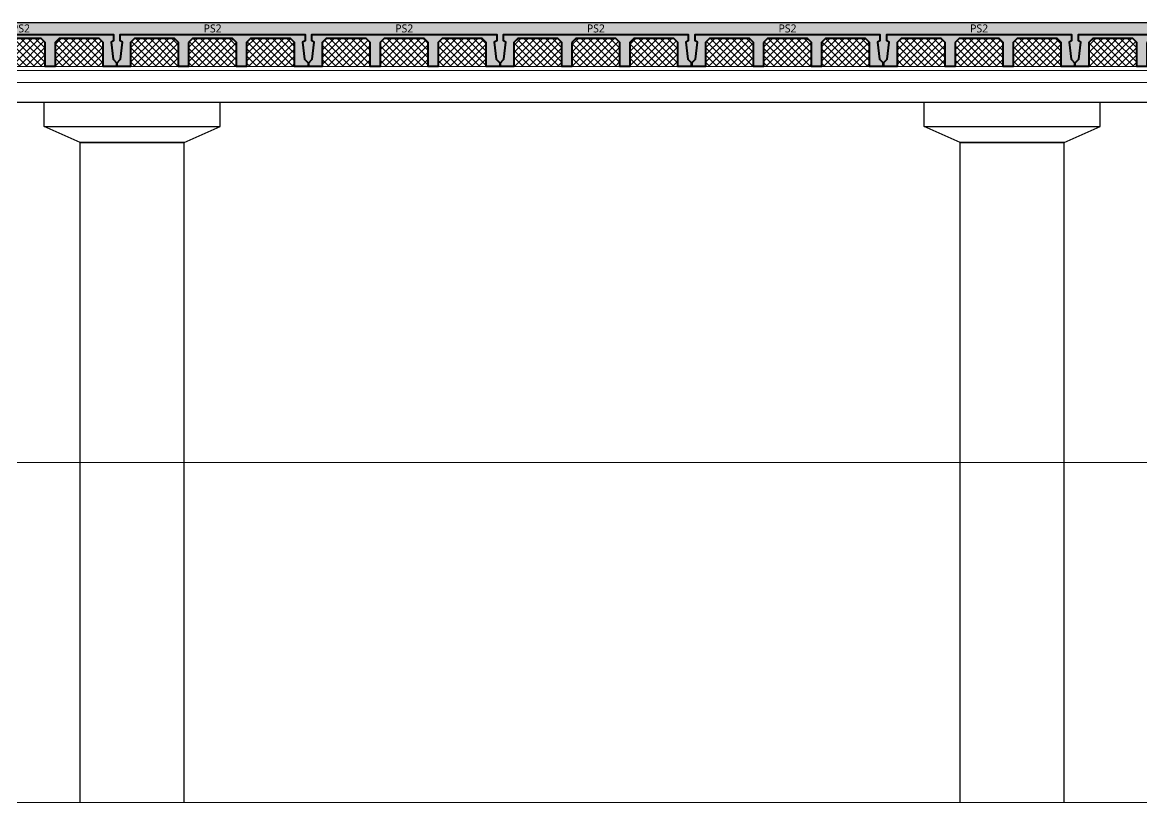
# Model space of a CAD drawing. Header units: millimetres. Extents: x 0 to 420000, y 0 to 297000.
# Drawn here: x 273642 to 287630, y 34450 to 44200 of the extents above; entities that cross this region are included whole.
import ezdxf
from ezdxf.enums import TextEntityAlignment as Align

# ---------------------------------------------------------------- set-up
doc = ezdxf.new("R2010")
doc.units = ezdxf.units.MM
doc.linetypes.add('0731_main_plan$0$form_$0$y-Landschaft$0$_$1$20120914_Verkehrsflächen_Grün$0$20120628_xref - Gammel$1$3_H-GL_F1_U3 - Default$0${ Offset Lines }', pattern=[0])
doc.linetypes.add('CEN', pattern=[62, 60, -1, 0, -1])
for name, color, linetype, lineweight in [('A-AXIS-LINE', 1, 'CEN', 15), ('A-CONC-LIN1', 2, 'Continuous', 40), ('A-CONC-LIN2', 7, 'Continuous', 25), ('A-ELEV-LIN2', 7, 'Continuous', 25), ('A-XXXX-FIN2', 6, 'Continuous', 20), ('A-XXXX-INSL1', 15, 'Continuous', 18), ('A-XXXX-INSL2', 8, 'Continuous', 18)]:
    doc.layers.add(name, color=color, linetype=linetype, lineweight=lineweight)
doc.layers.add('A-CONC-SOLD', color=253, linetype='CEN')
doc.layers.add('A-XXXX-NPLT', color=144, linetype='Continuous', lineweight=15, plot=False)
doc.styles.add('맑은고딕', font='')
doc.styles.get('맑은고딕').set_extended_font_data('Malgun Gothic')

# ---------------------------------------------------------------- blocks, each defined once
blk = doc.blocks.new('axis(211208)')
at = {"layer": 'A-AXIS-LINE', "ltscale": 1000}
for p, q in [((4631788.1, -422118.7), (4955413.1, -422118.7)), ((4631788.1, -426868.7), (4955413.1, -426868.7)), ((4631788.1, -431118.7), (4955413.1, -431118.7))]:
    blk.add_line(p, q, dxfattribs=at)
blk = doc.blocks.new('지하2층')
at = {"layer": 'A-XXXX-FIN2'}
blk.add_line((4802024, -391119), (4878824, -391119), dxfattribs=at)
blk = doc.blocks.new('PS2')
at = {"layer": 'A-CONC-SOLD'}
h = blk.add_hatch(color=256, dxfattribs=at)
h.dxf.hatch_style = 1
h.paths.add_polyline_path([(1198, 0), (-1198, 0), (-1198, -510), (-1150, -460), (-1125, -245), (-1155, -230), (-1155, -150), (1155, -150), (1155, -230), (1125, -245), (1150, -460), (1198, -510)])
h = blk.add_hatch(color=256, dxfattribs=at)
h.dxf.hatch_style = 1
h.paths.add_polyline_path([(-1150, -460), (-1198, -510), (-1198, -550), (-1025, -550), (-1025, -510), (-1025, -250), (-975, -200), (-475, -200), (-425, -250), (-425, -510), (-425, -550), (-300, -550), (-300, -510), (-300, -250), (-250, -200), (250, -200), (300, -250), (300, -510), (300, -550), (425, -550), (425, -510), (425, -250), (475, -200), (975, -200), (1025, -250), (1025, -510), (1025, -550), (1198, -550), (1198, -510), (1150, -460), (1125, -245), (1155, -230), (1155, -150), (-1155, -150), (-1155, -230), (-1125, -245)])
at = {"layer": 'A-XXXX-INSL2'}
h = blk.add_hatch(dxfattribs=at)
h.set_pattern_fill('ANSI37', color=256, scale=20)
h.set_pattern_definition([(45, (-289951.5, -41968), (-44.90128, 44.90128), []), (135, (-289951.5, -41968), (-44.90128, -44.90128), [])])
h.paths.add_polyline_path([(-975, -200), (-1025, -250), (-1025, -510), (-1025, -550), (-425, -550), (-425, -510), (-425, -250), (-475, -200)])
h.paths.add_polyline_path([(-250, -200), (-300, -250), (-300, -510), (-300, -550), (300, -550), (300, -510), (300, -250), (250, -200)])
h.paths.add_polyline_path([(425, -510), (425, -550), (1025, -550), (1025, -510), (1025, -250), (975, -200), (475, -200), (425, -250)])
at = {"layer": 'A-CONC-LIN1', "color": 2, "linetype": '0731_main_plan$0$form_$0$y-Landschaft$0$_$1$20120914_Verkehrsflächen_Grün$0$20120628_xref - Gammel$1$3_H-GL_F1_U3 - Default$0${ Offset Lines }'}
blk.add_lwpolyline([(-300, -250), (-300, -510), (-300, -510), (-300, -550), (-425, -550), (-425, -510), (-425, -510), (-425, -250), (-475, -200), (-975, -200), (-1025, -250), (-1025, -510), (-1025, -510), (-1025, -550), (-1198, -550), (-1198, -510), (-1150, -460), (-1125, -245), (-1155, -230), (-1155, -150), (1155, -150), (1155, -230), (1125, -245), (1150, -460), (1198, -510), (1198, -550), (1025, -550), (1025, -510), (1025, -510), (1025, -250), (975, -200), (475, -200), (425, -250), (425, -510), (425, -510), (425, -550), (300, -550), (300, -510), (300, -510), (300, -250), (250, -200), (-250, -200)], close=True, dxfattribs=at)
at = {"layer": 'A-CONC-LIN2'}
blk.add_line((-1198, 0), (1198, 0), dxfattribs=at)
at = {"layer": 'A-XXXX-NPLT'}
for p, q in [((-1025, -550), (-425, -550)), ((-300, -550), (300, -550)), ((425, -550), (1025, -550))]:
    blk.add_line(p, q, dxfattribs=at)
at = {"layer": 'A-XXXX-NPLT', "style": '맑은고딕'}
blk.add_text('PS2', height=100, dxfattribs=at).set_placement((0, -75), align=Align.MIDDLE)
blk = doc.blocks.new('냉동층(220321)')
at = {"layer": 'A-ELEV-LIN2'}
for p, q in [((4877247, -402369), (4822824, -402369)), ((4844224, -402669), (4844224, -402369)), ((4846424, -402669), (4846424, -402369)), ((4855224, -402669), (4855224, -402369)), ((4857424, -402669), (4857424, -402369)), ((4844224, -402669), (4846424, -402669)), ((4844674, -402869), (4844224, -402669)), ((4845974, -402869), (4846424, -402669)), ((4855224, -402669), (4857424, -402669)), ((4855674, -402869), (4855224, -402669)), ((4856974, -402869), (4857424, -402669)), ((4844674, -402869), (4845974, -402869)), ((4844674, -411119), (4844674, -402869)), ((4845974, -402869), (4844674, -402869)), ((4845974, -411119), (4845974, -402869)), ((4855674, -402869), (4856974, -402869)), ((4855674, -411119), (4855674, -402869)), ((4856974, -402869), (4855674, -402869)), ((4856974, -411119), (4856974, -402869))]:
    blk.add_line(p, q, dxfattribs=at)
at = {"layer": 'A-XXXX-INSL1'}
blk.add_lwpolyline([(4875424, -401969), (4834674, -401969), (4834674, -402419), (4833974, -402419), (4833974, -401969), (4825674, -401969)], dxfattribs=at)
for p in [(4843936, -401369), (4846331, -401369), (4848726, -401369), (4851121, -401369), (4853516, -401369), (4855911, -401369), (4858306, -401369)]:
    blk.add_blockref('PS2', p)

msp = doc.modelspace()

# ---------------------------------------------------------------- block references
for name, p in [('냉동층(220321)', (-4570311.3, 445568.7)), ('지하2층', (-4570311.3, 425568.7))]:
    msp.add_blockref(name, p)
at = {"layer": 'A-AXIS-LINE'}
msp.add_blockref('axis(211208)', (-4581588.1, 465568.7), dxfattribs=at)

doc.saveas('drawing.dxf')
